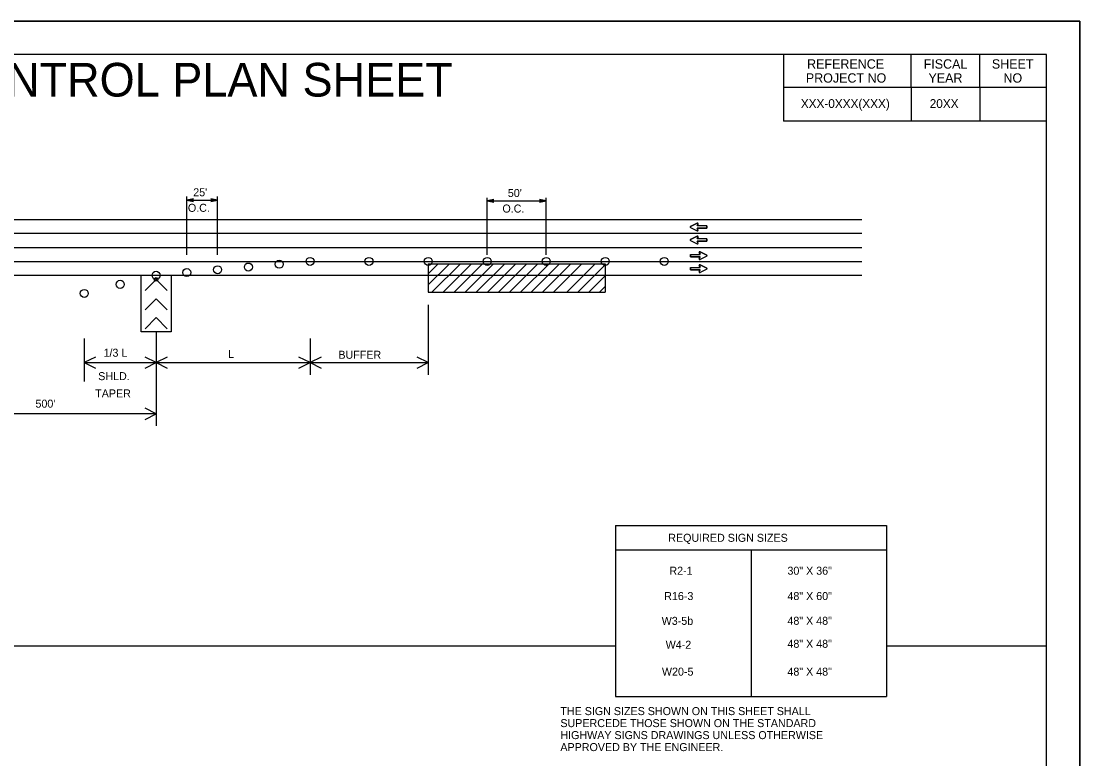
# Model space of a CAD drawing. Extents: x 0 to 34, y 0 to 22.
# Drawn here: x 18.12 to 34, y 10.93 to 22 of the extents above; entities that cross this region are included whole.
import ezdxf

# ---------------------------------------------------------------- set-up
doc = ezdxf.new("R2010")
doc.units = 0
for name, color, linetype in [('ANNO-SHT', 7, 'Continuous'), ('ANNO-TXT', 7, 'Continuous'), ('Default', 7, 'Continuous'), ('Level 1', 7, 'Continuous'), ('Level 32', 7, 'Continuous'), ('PlotBorder', 7, 'Continuous'), ('SHADE-GENERIC', 7, 'Continuous'), ('SHT-BNDRY', 7, 'Continuous'), ('SHT-FENCE', 7, 'Continuous')]:
    doc.layers.add(name, color=color, linetype=linetype)

msp = doc.modelspace()

# ---------------------------------------------------------------- linework, layer by layer
at = {"layer": 'Default'}
for p, q in [((29.554, 21.5), (29.554, 20.501)), ((31.471, 21.006), (31.471, 21.5)), ((32.5, 21.006), (32.5, 21.5)), ((33.5, 21.006), (29.554, 21.006)), ((31.471, 21.006), (31.471, 20.501)), ((32.5, 21.006), (32.5, 20.501)), ((33.5, 20.501), (29.554, 20.501))]:
    msp.add_line(p, q, dxfattribs=at)
at = {"layer": 'Level 1'}
for p, q in [((20.608, 18.497), (20.608, 19.369)), ((20.709, 19.336), (20.608, 19.316)), ((20.608, 19.316), (21.07, 19.316)), ((20.608, 19.316), (20.709, 19.295)), ((20.668, 19.316), (20.709, 19.336)), ((20.709, 19.295), (20.668, 19.316)), ((21.07, 19.316), (20.969, 19.337)), ((20.969, 19.337), (21.01, 19.316)), ((21.01, 19.316), (20.969, 19.296)), ((20.969, 19.296), (21.07, 19.316)), ((21.07, 18.497), (21.07, 19.369)), ((25.114, 18.497), (25.114, 19.349)), ((25.214, 19.325), (25.114, 19.305)), ((25.114, 19.305), (25.998, 19.305)), ((25.114, 19.305), (25.214, 19.284)), ((25.174, 19.305), (25.214, 19.325)), ((25.214, 19.284), (25.174, 19.305)), ((25.998, 19.305), (25.898, 19.326)), ((25.898, 19.326), (25.939, 19.305)), ((25.939, 19.305), (25.898, 19.285)), ((25.898, 19.285), (25.998, 19.305)), ((25.998, 18.497), (25.998, 19.349)), ((2.124, 19.023), (30.729, 19.023)), ((28.162, 18.921), (28.262, 18.971)), ((28.162, 18.904), (28.262, 18.854)), ((28.256, 18.968), (28.256, 18.968)), ((28.274, 18.957), (28.26, 18.937)), ((28.404, 18.931), (28.263, 18.931)), ((28.404, 18.894), (28.263, 18.894)), ((28.404, 18.931), (28.404, 18.894)), ((2.124, 18.82), (30.729, 18.82)), ((28.162, 18.726), (28.262, 18.776)), ((28.256, 18.773), (28.256, 18.773)), ((28.274, 18.867), (28.26, 18.888)), ((28.274, 18.763), (28.26, 18.742)), ((28.404, 18.736), (28.263, 18.736)), ((28.404, 18.736), (28.404, 18.699)), ((2.124, 18.605), (30.729, 18.605)), ((28.162, 18.709), (28.262, 18.659)), ((28.274, 18.673), (28.26, 18.693)), ((28.404, 18.699), (28.263, 18.699)), ((28.162, 18.501), (28.303, 18.501)), ((28.162, 18.501), (28.162, 18.464)), ((28.162, 18.464), (28.303, 18.464)), ((28.292, 18.528), (28.306, 18.507)), ((28.292, 18.437), (28.306, 18.458)), ((28.404, 18.491), (28.304, 18.541)), ((28.404, 18.474), (28.304, 18.424)), ((28.31, 18.538), (28.31, 18.538)), ((2.124, 18.396), (30.729, 18.396)), ((24.229, 18.361), (24.229, 17.933)), ((24.229, 18.361), (26.884, 18.361)), ((26.884, 18.361), (26.884, 17.933)), ((28.162, 18.306), (28.303, 18.306)), ((28.162, 18.306), (28.162, 18.269)), ((28.162, 18.269), (28.303, 18.269)), ((28.292, 18.333), (28.306, 18.312)), ((28.292, 18.243), (28.306, 18.263)), ((28.404, 18.296), (28.304, 18.346)), ((28.404, 18.279), (28.304, 18.229)), ((28.31, 18.343), (28.31, 18.343)), ((2.124, 18.188), (30.729, 18.188)), ((19.921, 17.34), (19.921, 18.188)), ((19.921, 18.188), (20.374, 18.188)), ((19.981, 17.961), (20.147, 18.127)), ((20.147, 18.127), (20.314, 17.961)), ((20.374, 18.188), (20.374, 17.34)), ((19.981, 17.671), (20.148, 17.837)), ((20.148, 17.837), (20.314, 17.671)), ((24.229, 17.933), (26.884, 17.933)), ((24.229, 17.747), (24.229, 16.693)), ((19.981, 17.387), (20.148, 17.553)), ((20.148, 17.553), (20.314, 17.387)), ((20.374, 17.34), (19.921, 17.34)), ((20.147, 17.34), (20.147, 15.928)), ((19.07, 17.239), (19.07, 16.597)), ((22.456, 17.239), (22.456, 16.693)), ((19.07, 16.878), (24.229, 16.878)), ((27.038, 14.434), (31.1, 14.434)), ((27.038, 14.434), (27.038, 11.867)), ((31.1, 14.434), (31.1, 11.867)), ((27.038, 14.067), (31.1, 14.067)), ((29.069, 14.067), (29.069, 11.867)), ((1.25, 12.63), (27.038, 12.63)), ((31.1, 12.63), (33.5, 12.63)), ((27.038, 11.867), (31.1, 11.867))]:
    msp.add_line(p, q, dxfattribs=at)
for points in [[(24.229, 18.045), (24.545, 18.361)], [(24.229, 18.211), (24.379, 18.361)], [(24.284, 17.933), (24.711, 18.361)], [(24.45, 17.933), (24.877, 18.361)], [(24.616, 17.933), (25.043, 18.361)], [(24.783, 17.933), (25.209, 18.361)], [(24.949, 17.933), (25.376, 18.361)], [(25.115, 17.933), (25.542, 18.361)], [(25.281, 17.933), (25.708, 18.361)], [(25.447, 17.933), (25.874, 18.361)], [(25.614, 17.933), (26.04, 18.361)], [(25.771, 17.933), (26.198, 18.361)], [(25.94, 17.933), (26.366, 18.361)], [(26.106, 17.933), (26.532, 18.361)], [(26.305, 17.933), (26.732, 18.361)], [(26.471, 17.933), (26.884, 18.347)], [(26.637, 17.933), (26.884, 18.18)], [(26.795, 17.933), (26.884, 18.022)], [(19.237, 16.961), (19.07, 16.878), (19.237, 16.794)], [(19.981, 16.794), (20.147, 16.878), (19.981, 16.961)], [(20.314, 16.961), (20.147, 16.878), (20.314, 16.794)], [(22.29, 16.794), (22.456, 16.878), (22.29, 16.961)], [(22.622, 16.961), (22.456, 16.878), (22.622, 16.794)], [(24.063, 16.794), (24.229, 16.878), (24.063, 16.961)], [(19.981, 16.026), (20.147, 16.109), (19.981, 16.193)]]:
    msp.add_lwpolyline(points, dxfattribs=at)
for centre, major_axis, start_param, end_param in [((28.166, 18.913), (0, -0.00927), 3.604777, 5.819581), ((28.263, 18.935), (0, -0.00371), 4.123532, 6.282975), ((28.263, 18.89), (0, -0.00371), 3.141383, 5.300826), ((28.266, 18.963), (0, 0.00927), 4.124176, 6.746623), ((28.263, 18.74), (0, -0.00371), 4.123532, 6.282975), ((28.266, 18.862), (0, -0.00927), 5.819328, 8.441774), ((28.266, 18.768), (0, 0.00927), 4.124176, 6.746623), ((28.166, 18.718), (0, -0.00927), 3.604777, 5.819581), ((28.263, 18.695), (0, -0.00371), 3.141383, 5.300826), ((28.266, 18.667), (0, -0.00927), 5.819328, 8.441774), ((28.3, 18.533), (0, -0.00927), 2.678155, 5.300602), ((28.3, 18.432), (0, -0.00927), 4.124596, 6.747043), ((28.303, 18.505), (0, 0.00371), 3.141803, 5.301246), ((28.303, 18.46), (0, 0.00371), 4.123952, 6.283395), ((28.4, 18.483), (0, -0.00927), 0.463604, 2.678408), ((28.3, 18.338), (0, -0.00927), 2.678155, 5.300602), ((28.303, 18.31), (0, 0.00371), 3.141803, 5.301246), ((28.303, 18.266), (0, 0.00371), 4.123952, 6.283395), ((28.4, 18.288), (0, -0.00927), 0.463604, 2.678408), ((28.3, 18.238), (0, -0.00927), 4.124596, 6.747043)]:
    msp.add_ellipse(centre, major_axis=major_axis, ratio=0.996122, start_param=start_param, end_param=end_param, dxfattribs=at)
for centre, major_axis in [((25.998, 18.396), (0, 0.0602)), ((26.883, 18.396), (0, 0.0602)), ((20.147, 18.127), (0, 0.0271))]:
    msp.add_ellipse(centre, major_axis=major_axis, ratio=0.996122, dxfattribs=at)
at = {"layer": 'Level 32'}
msp.add_line((20.147, 16.109), (16.916, 16.109), dxfattribs=at)
at = {"layer": 'PlotBorder'}
msp.add_lwpolyline([(0, 0), (34, 0), (34, 22), (0, 22)], close=True, dxfattribs=at)
at = {"layer": 'SHADE-GENERIC'}
for p, q in [((28.262, 18.971), (28.162, 18.921)), ((28.162, 18.904), (28.262, 18.854)), ((28.26, 18.937), (28.274, 18.957)), ((28.404, 18.931), (28.263, 18.931)), ((28.263, 18.894), (28.404, 18.894)), ((28.404, 18.894), (28.404, 18.931)), ((28.262, 18.776), (28.162, 18.726)), ((28.274, 18.867), (28.26, 18.888)), ((28.26, 18.742), (28.274, 18.763)), ((28.404, 18.736), (28.263, 18.736)), ((28.404, 18.699), (28.404, 18.736)), ((28.162, 18.709), (28.262, 18.659)), ((28.274, 18.673), (28.26, 18.693)), ((28.263, 18.699), (28.404, 18.699)), ((28.162, 18.464), (28.162, 18.501)), ((28.162, 18.501), (28.303, 18.501)), ((28.303, 18.464), (28.162, 18.464)), ((28.306, 18.507), (28.292, 18.528)), ((28.292, 18.437), (28.306, 18.458)), ((28.304, 18.541), (28.404, 18.491)), ((28.404, 18.474), (28.304, 18.424)), ((28.162, 18.269), (28.162, 18.306)), ((28.162, 18.306), (28.303, 18.306)), ((28.303, 18.269), (28.162, 18.269)), ((28.306, 18.312), (28.292, 18.333)), ((28.292, 18.243), (28.306, 18.263)), ((28.304, 18.346), (28.404, 18.296)), ((28.404, 18.279), (28.304, 18.229))]:
    msp.add_line(p, q, dxfattribs=at)
for centre, major_axis, start_param, end_param in [((28.166, 18.913), (0, -0.00927), 3.604777, 5.819581), ((28.266, 18.963), (0, 0.00927), 4.124176, 6.746623), ((28.263, 18.74), (0, -0.00371), 4.123532, 6.282975), ((28.266, 18.862), (0, -0.00927), 5.819328, 8.441774), ((28.266, 18.768), (0, 0.00927), 4.124176, 6.746623), ((28.166, 18.718), (0, -0.00927), 3.604777, 5.819581), ((28.263, 18.695), (0, -0.00371), 3.141383, 5.300826), ((28.266, 18.667), (0, -0.00927), 5.819328, 8.441774), ((28.3, 18.533), (0, -0.00927), 2.678155, 5.300602), ((28.3, 18.432), (0, -0.00927), 4.124596, 6.747043), ((28.4, 18.483), (0, -0.00927), 0.463604, 2.678408), ((28.3, 18.338), (0, -0.00927), 2.678155, 5.300602), ((28.303, 18.31), (0, 0.00371), 3.141803, 5.301246), ((28.303, 18.266), (0, 0.00371), 4.123952, 6.283395), ((28.4, 18.288), (0, -0.00927), 0.463604, 2.678408), ((28.3, 18.238), (0, -0.00927), 4.124596, 6.747043)]:
    msp.add_ellipse(centre, major_axis=major_axis, ratio=0.996122, start_param=start_param, end_param=end_param, dxfattribs=at)
for centre in [(22.456, 18.396), (23.34, 18.396), (24.229, 18.396), (25.114, 18.396), (25.999, 18.396), (26.883, 18.396), (27.768, 18.396), (20.608, 18.229), (21.07, 18.271), (21.531, 18.312), (21.993, 18.354), (19.609, 18.052), (20.147, 18.188), (19.07, 17.916)]:
    msp.add_ellipse(centre, major_axis=(0, 0.0602), ratio=0.996122, dxfattribs=at)
at = {"layer": 'SHT-BNDRY'}
msp.add_lwpolyline([(1.25, 0.5), (33.5, 0.5), (33.5, 21.5), (1.25, 21.5)], close=True, dxfattribs=at)
at = {"layer": 'SHT-FENCE'}
msp.add_lwpolyline([(0, 22), (34, 22), (34, 0), (0, 0)], close=True, dxfattribs=at)

# ---------------------------------------------------------------- texts
at = {"layer": 'ANNO-SHT'}
msp.add_text('TEMPORARY TRAFFIC CONTROL PLAN SHEET', height=0.50546, dxfattribs=at).set_placement((9.387, 20.869))
at = {"layer": 'ANNO-TXT'}
for s, p in [('XXX-0XXX(XXX)', (29.816, 20.698)), ('20XX', (31.749, 20.698))]:
    msp.add_text(s, height=0.132, dxfattribs=at).set_placement(p)
at = {"layer": 'Default'}
for s, p in [('REFERENCE', (29.91, 21.288)), ('FISCAL', (31.658, 21.288)), ('SHEET', (32.681, 21.288)), ('PROJECT NO', (29.891, 21.078)), ('YEAR', (31.73, 21.078)), ('NO', (32.855, 21.078))]:
    msp.add_text(s, height=0.14, dxfattribs=at).set_placement(p)
at = {"layer": 'Level 1'}
for s, p in [("25'", (20.704, 19.373)), ("50'", (25.422, 19.362)), ('O.C.', (20.624, 19.14)), ('O.C.', (25.341, 19.129)), ('1/3 L', (19.359, 16.966)), ('L', (21.226, 16.949)), ('BUFFER', (22.881, 16.936)), ('SHLD.', (19.279, 16.615)), ('TAPER', (19.234, 16.356)), ("500'", (18.338, 16.202)), ('REQUIRED SIGN SIZES', (27.828, 14.19)), ('R2-1', (27.845, 13.696)), ('30" X 36"', (29.615, 13.696)), ('R16-3', (27.767, 13.316)), ('48" X 60"', (29.615, 13.316)), ('W3-5b', (27.729, 12.944)), ('48" X 48"', (29.615, 12.945)), ('W4-2', (27.789, 12.586)), ('48" X 48"', (29.615, 12.6)), ('W20-5', (27.733, 12.182)), ('48" X 48"', (29.615, 12.182)), ('THE SIGN SIZES SHOWN ON THIS SHEET SHALL ', (26.21, 11.59)), ('SUPERCEDE THOSE SHOWN ON THE STANDARD ', (26.21, 11.41)), ('HIGHWAY SIGNS DRAWINGS UNLESS OTHERWISE ', (26.21, 11.23)), ('APPROVED BY THE ENGINEER.', (26.21, 11.05))]:
    msp.add_text(s, height=0.12, dxfattribs=at).set_placement(p)

doc.saveas('drawing.dxf')
